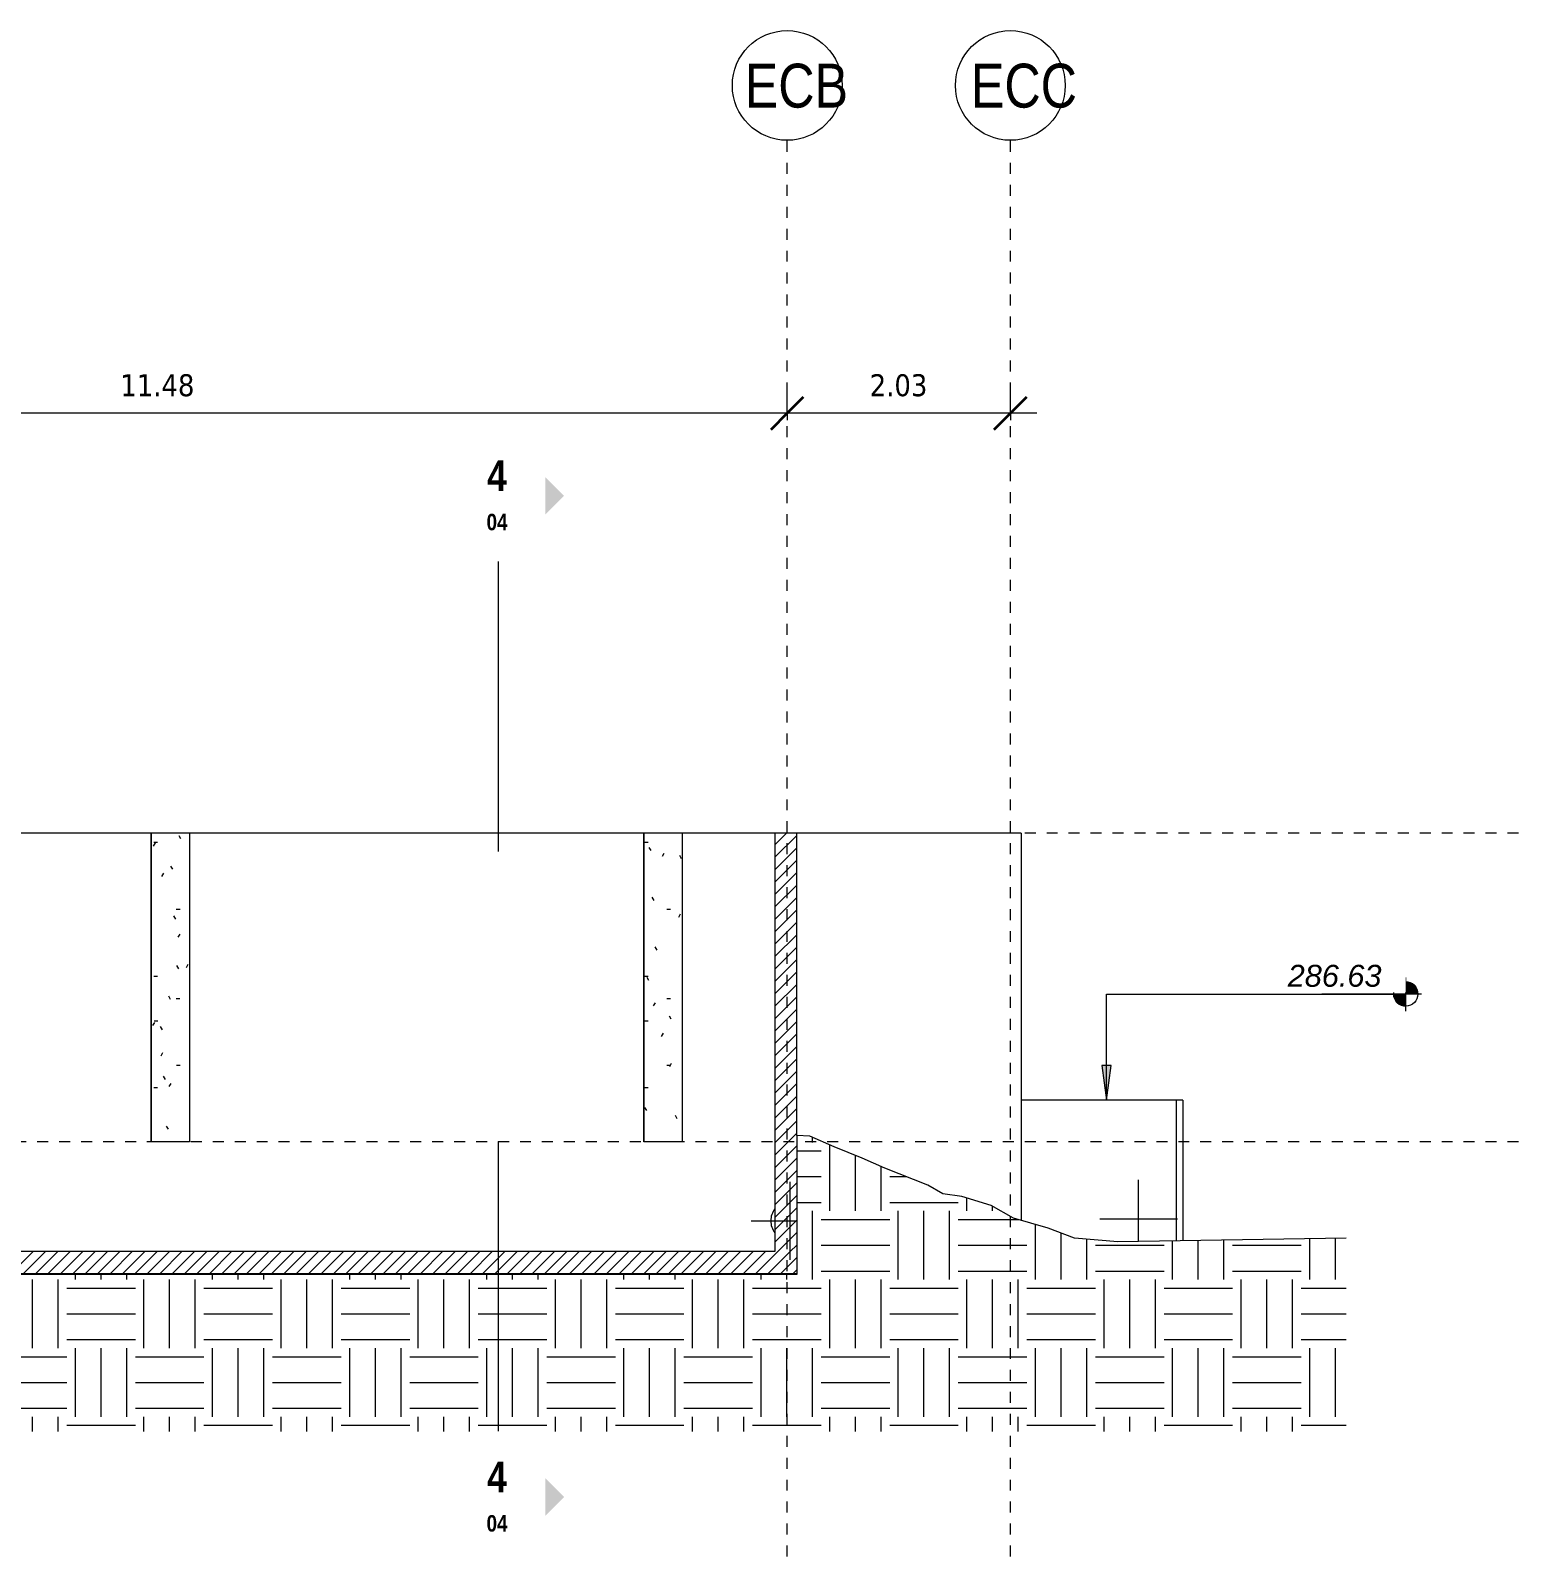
# Model space of a CAD drawing. Header units: metres. Extents: x 118 to 451, y -76 to 55.
# Drawn here: x 403.22 to 416.78, y -3.35 to 10.56 of the extents above; entities that cross this region are included whole.
import ezdxf

# ---------------------------------------------------------------- set-up
doc = ezdxf.new("R2010")
doc.units = ezdxf.units.M
doc.linetypes.add('Centre', pattern=[0.03175, 0.00635, -0.00475, 0.0159, -0.00475])
doc.linetypes.add('Grid Line', pattern=[0.022225, 0.0127, -0.003175, 0.003175, -0.003175])
for name, color, linetype, lineweight in [('A-ANNO-DIMS', 7, 'Continuous', 9), ('A-ANNO-DIMS-100', 7, 'Continuous', 9), ('A-DETL-GENF', 7, 'Continuous', 9), ('A-DETL-THIN', 7, 'Continuous', 9), ('A-FLOR', 7, 'Continuous', 9), ('A-FLOR-LEVL', 7, 'Continuous', 9), ('A-FLOR-PATT', 7, 'Continuous', 35), ('A-WALL', 7, 'Continuous', 9), ('A-WALL-PATT', 7, 'Continuous', 35), ('G-ANNO-DIMS', 7, 'Continuous', 9), ('G-ANNO-SYMB', 7, 'Continuous', 9), ('P-PIPE', 7, 'Continuous', 9), ('P-PIPE-CNTR', 7, 'Continuous', 9), ('S-COLS', 7, 'Continuous', 9), ('S-GRID', 7, 'Continuous', 9), ('S-GRID-IDEN', 7, 'Continuous', 9)]:
    doc.layers.add(name, color=color, linetype=linetype, lineweight=lineweight)
doc.styles.add('Arial_I', font='ariali.ttf', dxfattribs={"height": 0.2})
doc.styles.add('Saira Condensed', font='SairaCondensed-Regular.ttf', dxfattribs={"height": 0.4})
doc.styles.add('Saira Condensed_B', font='', dxfattribs={"height": 0.15})
doc.styles.add('Saira Condensed_B_1', font='', dxfattribs={"height": 0.28})
doc.styles.add('Tahoma', font='tahoma.ttf', dxfattribs={"height": 0.2})
doc.styles.get('Saira Condensed_B').set_extended_font_data('Saira Condensed', bold=True)
doc.styles.get('Saira Condensed_B_1').set_extended_font_data('Saira Condensed', bold=True)
doc.dimstyles.new('R_Tahoma_2_0', dxfattribs={"dimscale": 0.3048, "dimtxt": 0.208804, "dimasz": 0.984252, "dimexe": 0.787402, "dimexo": 0.492126, "dimgap": 0.328084, "dimtad": 1, "dimrnd": 0.01, "dimzin": 0, "dimdsep": 46, "dimtxsty": 'Tahoma', "dimblk1": 'OBLIQUE', "dimblk2": 'OBLIQUE', "dimsah": 1, "dimcen": 0.09, "dimdle": 0.787402, "dimazin": 2, "dimtfac": 1, "dimtdec": 4, "dimtix": 1, "dimtmove": 0, "dimatfit": 3, "dimfxl": 1, "dimtvp": 1, "dimtolj": 1, "dimtzin": 0, "dimarcsym": 2})
pattern_1 = [(45, (411.04782, 1.126), (-0.05656854, 0.05656854), [])]
pattern_2 = [(0, (411.04782, 1.126), (0.8128, 0.2032), [0.03353, -0.57607, 0.03353, -0.57607, -3.251]), (0, (411.04782, 1.126), (0.8128, 0.2032), [-1.219, 0.03353, -1.186, 0.03353, -0.57607, -1.422]), (0, (411.04782, 1.126), (0.8128, 0.2032), [-3.048, 0.03353, -0.37287, 0.03353, -0.98247]), (120, (411.35182, 1.228), (-0.5823764, 0.6023054), [0.03353, -0.57607, 0.03353, -0.57607, -3.251]), (120, (411.35182, 1.228), (-0.5823764, 0.6023054), [-1.219, 0.03353, -1.186, 0.03353, -0.57607, -1.422]), (120, (411.35182, 1.228), (-0.5823764, 0.6023054), [-3.048, 0.03353, -0.37287, 0.03353, -0.98247]), (240, (411.45382, 1.634), (-0.2304236, -0.8055054), [0.03353, -0.57607, 0.03353, -0.57607, -3.251]), (240, (411.45382, 1.634), (-0.2304236, -0.8055054), [-1.219, 0.03353, -1.186, 0.03353, -0.57607, -1.422]), (240, (411.45382, 1.634), (-0.2304236, -0.8055054), [-3.048, 0.03353, -0.37287, 0.03353, -0.98247])]

# ---------------------------------------------------------------- blocks, each defined once
blk = doc.blocks.new('Grid - 5mm-1144975-Sección 03')
at = {"layer": 'S-GRID-IDEN', "color": 253, "true_color": 0xaaaaaa}
blk.add_circle((-15.46, 10.056), 0.5, dxfattribs=at)
blk = doc.blocks.new('Section - Símbolo_Detalle_Plano-1146154-Sección 03')
at = {"layer": 'G-ANNO-SYMB', "true_color": 0x808080}
blk.add_hatch(color=8, dxfattribs=at).paths.add_polyline_path([(-24.385, -2.638), (-24.385, -2.979), (-24.556, -2.808)])
blk = doc.blocks.new('DIMBLOCK54-Sección 03')
at = {"layer": 'A-ANNO-DIMS-100'}
for p, q in [((410.114, 7.068), (410.114, 7.308)), ((412.148, 7.068), (412.148, 7.308)), ((412.388, 7.068), (410.114, 7.068)), ((410.114, 7.068), (410.114, 7.005)), ((412.148, 7.068), (412.148, 7.005))]:
    blk.add_line(p, q, dxfattribs=at)
at = {"layer": 'A-ANNO-DIMS-100', "lineweight": 35}
for p, q in [((410.114, 7.068), (410.264, 7.218)), ((412.148, 7.068), (412.298, 7.218)), ((410.114, 7.068), (409.964, 6.918)), ((412.148, 7.068), (411.998, 6.918))]:
    blk.add_line(p, q, dxfattribs=at)
at = {"layer": 'A-ANNO-DIMS-100', "color": 0, "insert": (410.866, 7.424), "char_height": 0.2, "width": 0.63636, "attachment_point": 1, "line_spacing_factor": 0.994306, "style": 'Tahoma'}
blk.add_mtext('2.03', dxfattribs=at)
blk = doc.blocks.new('_Oblique')
at = {"color": 0, "linetype": 'ByBlock', "lineweight": -2}
blk.add_line((-0.5, -0.5), (0.5, 0.5), dxfattribs=at)
blk = doc.blocks.new('DIMBLOCK55-Sección 03')
at = {"layer": 'A-ANNO-DIMS-100'}
for p, q in [((398.638, 7.068), (398.638, 7.308)), ((410.114, 7.068), (410.114, 7.308)), ((410.114, 7.068), (398.398, 7.068)), ((398.638, 7.068), (398.638, 7.005)), ((410.114, 7.068), (410.114, 7.005))]:
    blk.add_line(p, q, dxfattribs=at)
at = {"layer": 'A-ANNO-DIMS-100', "lineweight": 35}
for p, q in [((398.638, 7.068), (398.788, 7.218)), ((410.114, 7.068), (410.264, 7.218)), ((398.638, 7.068), (398.488, 6.918)), ((410.114, 7.068), (409.964, 6.918))]:
    blk.add_line(p, q, dxfattribs=at)
at = {"layer": 'A-ANNO-DIMS-100', "color": 0, "insert": (404.036, 7.424), "char_height": 0.2, "width": 0.81533, "attachment_point": 1, "line_spacing_factor": 0.994306, "style": 'Tahoma'}
blk.add_mtext('11.48', dxfattribs=at)
blk = doc.blocks.new('Spot Elevations - Simbolo Cota Elevación-1114047-Sección 03')
at = {"layer": 'G-ANNO-DIMS'}
h = blk.add_hatch(color=256, dxfattribs=at)
edge = h.paths.add_edge_path()
edge.add_line((-9.822, 1.776), (-9.712, 1.776))
edge.add_arc((-9.822, 1.776), 0.11, 0, 90)
edge.add_line((-9.822, 1.886), (-9.822, 1.776))
h = blk.add_hatch(color=256, dxfattribs=at)
edge = h.paths.add_edge_path()
edge.add_line((-9.822, 1.776), (-9.932, 1.776))
edge.add_arc((-9.822, 1.776), 0.11, 180, 270)
edge.add_line((-9.822, 1.666), (-9.822, 1.776))
for p, q in [((-9.822, 1.62), (-9.822, 1.926)), ((-9.679, 1.776), (-10.587, 1.776))]:
    blk.add_line(p, q, dxfattribs=at)
blk.add_circle((-9.822, 1.776), 0.11, dxfattribs=at)
for start, end in [(0, 90), (180, 270)]:
    blk.add_arc((-9.822, 1.776), 0.11, start, end, dxfattribs=at)

msp = doc.modelspace()

# ---------------------------------------------------------------- hatches: boundary and pattern name
at = {"layer": 'A-DETL-GENF', "true_color": 0xc0c0c0}
h = msp.add_hatch(dxfattribs=at)
h.set_pattern_fill('FP_36', color=9, style=0, pattern_type=2)
h.set_pattern_definition([(0, (411.0478, 1.126), (0.625, 0.625), [0.625, -0.625]), (0, (411.0478, 1.361), (0.625, 0.625), [0.625, -0.625]), (0, (411.0478, 1.595), (0.625, 0.625), [0.625, -0.625]), (90, (411.1258, 1.673), (-0.625, 0.625), [0.625, -0.625]), (90, (411.3598, 1.673), (-0.625, 0.625), [0.625, -0.625]), (90, (411.5938, 1.673), (-0.625, 0.625), [0.625, -0.625])])
h.paths.add_polyline_path([(414.986, -2.21), (415.208, -2.21), (415.208, -0.448), (413.127, -0.482), (412.731, -0.449), (412.491, -0.359), (412.178, -0.266), (411.974, -0.152), (411.707, -0.068), (411.533, -0.044), (411.395, 0.034), (411.005, 0.19), (410.798, 0.281), (410.522, 0.391), (410.32, 0.479), (410.202, 0.486), (410.202, -0.779), (398.545, -0.779), (398.545, 0.906), (397.673, 0.856), (397.185, 0.856), (396.591, 0.747), (396.066, 0.811), (395.929, 0.738), (395.782, 0.677), (395.392, 0.673), (395.392, 0.558), (394.918, 0.558), (394.719, 0.551), (394.618, 0.528), (394.618, -2.21), (413.921, -2.21)])
at = {"layer": 'A-FLOR-PATT', "lineweight": 9, "true_color": 0x808080}
h = msp.add_hatch(dxfattribs=at)
h.set_pattern_fill('FP_33', color=8, style=0, pattern_type=2)
h.set_pattern_definition(pattern_1)
h.paths.add_polyline_path([(398.549, -0.772), (410.202, -0.772), (410.202, -0.572), (398.549, -0.572)])
at = {"layer": 'A-WALL-PATT', "lineweight": 9, "true_color": 0x808080}
h = msp.add_hatch(dxfattribs=at)
h.set_pattern_fill('FP_33', color=8, style=0, pattern_type=2)
h.set_pattern_definition(pattern_1)
h.paths.add_polyline_path([(410.141, -0.572), (410.202, -0.572), (410.202, 3.242), (410.002, 3.242), (410.002, -0.572), (410.06, -0.572)])
at = {"layer": 'G-ANNO-DIMS'}
msp.add_hatch(color=256, dxfattribs=at).paths.add_polyline_path([(413.025, 0.808), (413.067, 1.125), (412.983, 1.125)])
at = {"layer": 'S-COLS'}
h = msp.add_hatch(dxfattribs=at)
h.set_pattern_fill('FP_34', color=256, style=0, pattern_type=2)
h.set_pattern_definition(pattern_2)
h.paths.add_polyline_path([(404.318, 0.428), (404.668, 0.428), (404.668, 3.242), (404.318, 3.242), (404.318, 1.754)])
h = msp.add_hatch(dxfattribs=at)
h.set_pattern_fill('FP_34', color=256, style=0, pattern_type=2)
h.set_pattern_definition(pattern_2)
h.paths.add_polyline_path([(408.806, 0.428), (409.156, 0.428), (409.156, 3.242), (408.806, 3.242), (408.806, 0.763)])

# ---------------------------------------------------------------- linework, layer by layer
at = {"layer": 'A-DETL-THIN'}
for p, q in [((410.32, 0.479), (410.202, 0.486)), ((410.202, 0.486), (410.202, -0.779)), ((410.542, 0.383), (410.32, 0.479)), ((410.798, 0.281), (410.542, 0.383)), ((411.005, 0.19), (410.798, 0.281)), ((411.395, 0.034), (411.005, 0.19)), ((411.533, -0.044), (411.395, 0.034)), ((411.707, -0.068), (411.533, -0.044)), ((411.974, -0.152), (411.707, -0.068)), ((412.178, -0.266), (411.974, -0.152)), ((412.491, -0.359), (412.178, -0.266)), ((412.731, -0.449), (412.491, -0.359)), ((413.127, -0.482), (412.731, -0.449)), ((415.208, -0.448), (413.127, -0.482)), ((410.202, -0.779), (398.545, -0.779))]:
    msp.add_line(p, q, dxfattribs=at)
at = {"layer": 'A-FLOR', "lineweight": 18}
for p, q in [((410.002, -0.572), (398.749, -0.572)), ((398.549, -0.772), (410.202, -0.772))]:
    msp.add_line(p, q, dxfattribs=at)
at = {"layer": 'A-FLOR-LEVL', "color": 253, "linetype": 'Centre', "true_color": 0xaaaaaa}
for p, q in [((416.779, 3.242), (392.059, 3.242)), ((416.779, 0.428), (392.059, 0.428))]:
    msp.add_line(p, q, dxfattribs=at)
at = {"layer": 'A-WALL'}
for p, q in [((404.318, 3.242), (398.749, 3.242)), ((404.318, 0.428), (404.318, 3.242)), ((408.806, 3.242), (404.668, 3.242)), ((404.668, 3.242), (404.668, 0.428)), ((408.806, 0.428), (408.806, 3.242)), ((410.002, 3.242), (409.156, 3.242)), ((409.156, 3.242), (409.156, 0.428)), ((412.247, 3.242), (410.202, 3.242)), ((412.247, 3.242), (412.247, -0.286)), ((413.721, 0.808), (412.247, 0.808)), ((413.658, 0.808), (413.658, -0.473)), ((413.721, 0.808), (413.721, -0.472)), ((404.668, 0.428), (404.318, 0.428)), ((409.156, 0.428), (408.806, 0.428))]:
    msp.add_line(p, q, dxfattribs=at)
at = {"layer": 'A-WALL', "lineweight": 18}
for p, q in [((410.002, 3.242), (410.002, -0.572)), ((410.202, 3.242), (410.002, 3.242)), ((410.202, 0.486), (410.202, 3.242))]:
    msp.add_line(p, q, dxfattribs=at)
at = {"layer": 'G-ANNO-DIMS'}
for p, q in [((413.025, 1.776), (415.752, 1.776)), ((413.025, 0.808), (413.025, 1.776)), ((413.067, 1.125), (412.983, 1.125)), ((412.983, 1.125), (413.025, 0.808)), ((413.025, 0.808), (413.067, 1.125))]:
    msp.add_line(p, q, dxfattribs=at)
at = {"layer": 'G-ANNO-SYMB', "lineweight": 18}
for p, q in [((407.481, 5.717), (407.481, 3.075)), ((407.481, 0.433), (407.481, -2.208))]:
    msp.add_line(p, q, dxfattribs=at)
at = {"layer": 'P-PIPE', "color": 96, "true_color": 0x007f00}
for start, end in [(142.3496, 180), (180, 217.6504)]:
    msp.add_arc((410.142, -0.291), 0.178, start, end, dxfattribs=at)
at = {"layer": 'P-PIPE-CNTR'}
for p, q in [((410.142, -0.646), (410.142, 0.064)), ((410.142, -0.646), (410.142, 0.064)), ((413.317, -0.479), (413.317, 0.082)), ((412.962, -0.273), (413.672, -0.273)), ((409.787, -0.291), (410.202, -0.291)), ((409.787, -0.291), (410.202, -0.291))]:
    msp.add_line(p, q, dxfattribs=at)
at = {"layer": 'S-COLS'}
for p, q in [((404.318, 3.242), (404.318, 0.428)), ((404.668, 3.242), (404.318, 3.242)), ((404.668, 3.242), (404.668, 0.428)), ((408.806, 3.242), (408.806, 0.428)), ((409.156, 3.242), (408.806, 3.242)), ((409.156, 3.242), (409.156, 0.428)), ((404.668, 0.428), (404.318, 0.428)), ((409.156, 0.428), (408.806, 0.428))]:
    msp.add_line(p, q, dxfattribs=at)
at = {"layer": 'S-GRID', "color": 253, "linetype": 'Grid Line', "true_color": 0xaaaaaa}
for p, q in [((410.114, -3.35), (410.114, 9.556)), ((412.148, -3.35), (412.148, 9.556))]:
    msp.add_line(p, q, dxfattribs=at)

# ---------------------------------------------------------------- block references
at = {"layer": 'G-ANNO-DIMS'}
msp.add_blockref('Spot Elevations - Simbolo Cota Elevación-1114047-Sección 03', (425.574, 0), dxfattribs=at)
at = {"layer": 'G-ANNO-SYMB', "color": 8, "lineweight": 18, "true_color": 0x808080, "rotation": 180}
msp.add_blockref('Section - Símbolo_Detalle_Plano-1146154-Sección 03', (383.525, 3.508), dxfattribs=at)
at = {"layer": 'G-ANNO-SYMB', "color": 8, "lineweight": 18, "true_color": 0x808080, "extrusion": (0, 0, -1)}
msp.add_blockref('Section - Símbolo_Detalle_Plano-1146154-Sección 03', (-383.525, 0), dxfattribs=at)
at = {"layer": 'S-GRID-IDEN', "color": 253, "true_color": 0xaaaaaa}
for p in [(425.574, 0), (427.608, 0)]:
    msp.add_blockref('Grid - 5mm-1144975-Sección 03', p, dxfattribs=at)

# ---------------------------------------------------------------- texts
at = {"layer": 'G-ANNO-SYMB', "char_height": 0.28, "width": 0.24051, "attachment_point": 1, "style": 'Saira Condensed_B_1'}
for insert in [(407.38, 6.64), (407.38, -2.485)]:
    msp.add_mtext('\\fSaira Condensed|b1|i0|c0|p2|;4', dxfattribs=dict(at, insert=insert))
at = {"layer": 'G-ANNO-SYMB', "color": 8, "true_color": 0x808080, "char_height": 0.15, "width": 0.25654, "attachment_point": 1, "style": 'Saira Condensed_B', "bg_fill": 3, "box_fill_scale": 1.25, "bg_fill_color": 256, "bg_fill_true_color": 13158600, "bg_fill_transparency": 0}
for insert in [(407.374, 6.152), (407.374, -2.973)]:
    msp.add_mtext('04', dxfattribs=dict(at, insert=insert))
at = {"layer": 'S-GRID-IDEN', "color": 253, "true_color": 0xaaaaaa, "char_height": 0.4, "attachment_point": 1, "style": 'Saira Condensed'}
for s, insert, width in [('ECB', (409.727, 10.254), 0.92996), ('ECC', (411.788, 10.254), 0.86582)]:
    msp.add_mtext(s, dxfattribs=dict(at, insert=insert, width=width))

# ---------------------------------------------------------------- dimensions: what is measured, and where the dimension line sits
at = {"layer": 'A-ANNO-DIMS'}
for base, p1, p2, override, picture, middle in [((398.638, 7.068), (410.114, 6.855), (398.638, 6.855), {"dimpost": '<>', "dimfxl": 11.47589}, 'DIMBLOCK55-Sección 03', (404.376, 7.272)), ((410.114, 7.068), (412.148, 6.855), (410.114, 6.855), {"dimpost": '<>', "dimfxl": 2.0342}, 'DIMBLOCK54-Sección 03', (411.131, 7.272))]:
    dim = msp.add_linear_dim(base=base, p1=p1, p2=p2, dimstyle='R_Tahoma_2_0', override=override, dxfattribs=at)
    dim.commit()
    dim.dimension.update_dxf_attribs({"geometry": picture, "text_midpoint": middle})

# ---------------------------------------------------------------- next in the draw order: texts
at = {"layer": 'G-ANNO-DIMS', "insert": (414.676, 2.042), "char_height": 0.2, "width": 1.02348, "attachment_point": 1, "line_spacing_factor": 0.941778, "style": 'Arial_I', "bg_fill": 3, "box_fill_scale": 1.25, "bg_fill_color": 256, "bg_fill_true_color": 13158600, "bg_fill_transparency": 0}
msp.add_mtext('286.63', dxfattribs=at)

doc.saveas('drawing.dxf')
